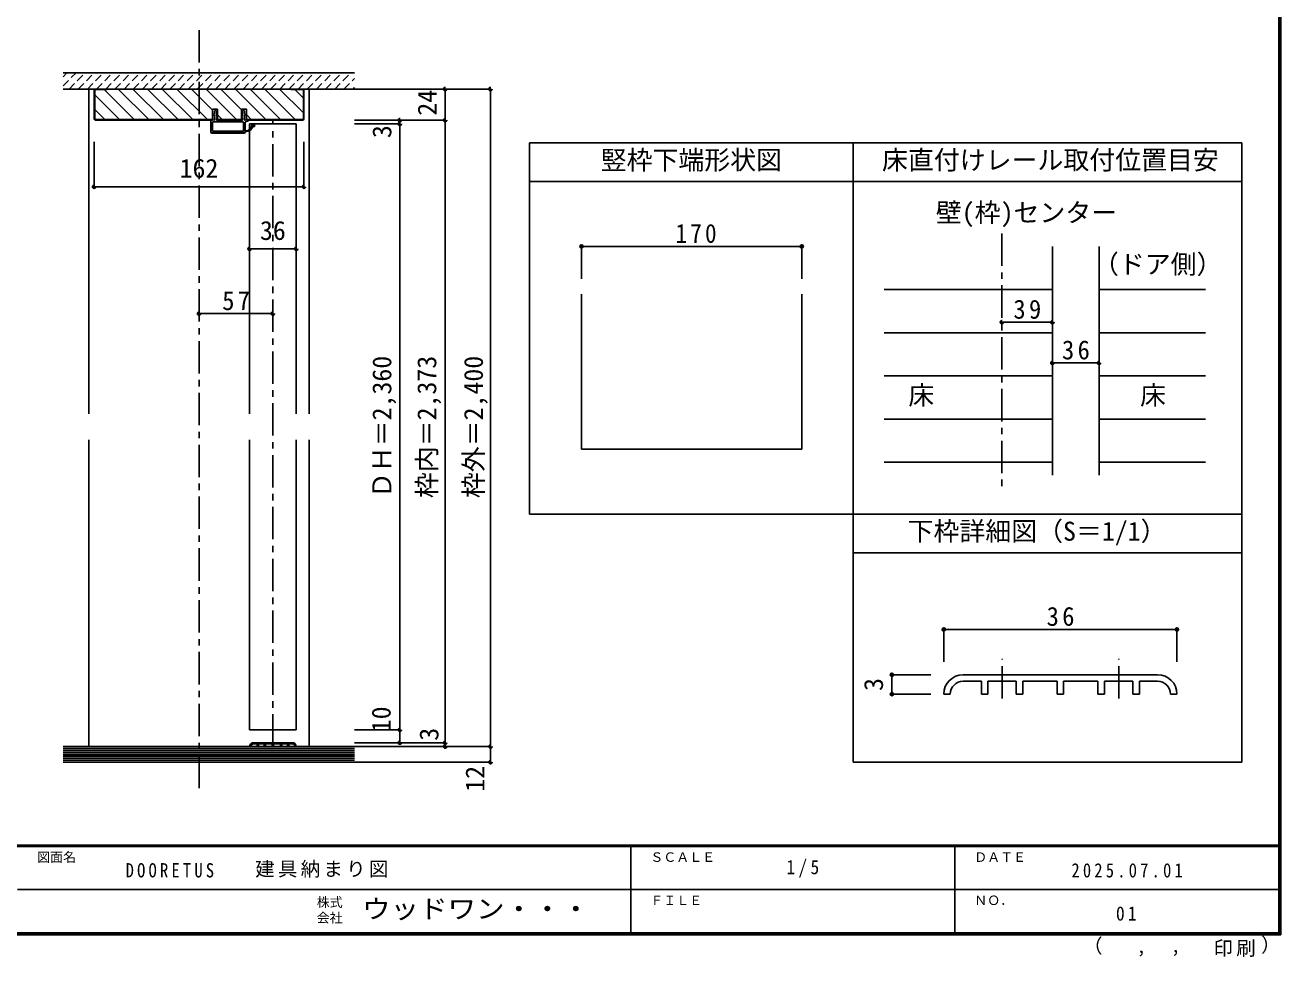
# Model space of a CAD drawing. Units: millimetres at full size, sheet at 1:5, with parts at other scales. Extents: x -973 to 977, y -718 to 696.
# Drawn here: x 7 to 977, y -718 to 1 of the extents above; entities that cross this region are included whole.
import ezdxf
from ezdxf.enums import TextEntityAlignment as Align

# ---------------------------------------------------------------- set-up
doc = ezdxf.new("R2010")
doc.units = ezdxf.units.MM
doc.header["$LTSCALE"] = 5
doc.header["$PDMODE"] = 32
doc.header["$PDSIZE"] = 2.5
doc.linetypes.add('CHAIN1', pattern=[8, 5, -1, 1, -1])
doc.linetypes.add('DASHED1', pattern=[1.8, 1.2, -0.6])
for name, color, linetype in [('0-0_補助線', 7, 'Continuous'), ('0-1_通り芯', 4, 'CHAIN1'), ('0-3_仕上げ', 7, 'Continuous'), ('0-4_枠', 3, 'Continuous'), ('0-6_扉', 6, 'Continuous'), ('0-7_金物', 7, 'Continuous'), ('0-A_文字', 7, 'Continuous'), ('0-B_寸法', 4, 'DASHED1'), ('0-C_ハッチ', 4, 'DASHED1'), ('7-1_通り芯', 4, 'CHAIN1'), ('7-7_金物', 7, 'Continuous'), ('7-B_寸法', 4, 'Continuous'), ('F-0_補助線', 7, 'Continuous'), ('F-1_枠', 6, 'Continuous'), ('F-A_文字', 7, 'Continuous')]:
    doc.layers.add(name, color=color, linetype=linetype)
doc.styles.add('ＭＳ ゴシック', font='')
doc.styles.get('ＭＳ ゴシック').set_extended_font_data('MS Gothic')

# ---------------------------------------------------------------- blocks, each defined once
blk = doc.blocks.new('2')
at = {"layer": '0-0_補助線'}
for p, q in [((-9.846, -9.622), (-9.846, 15.078)), ((-8.846, 16.078), (0.354, 16.078)), ((-8.846, 15.878), (0.637, 15.878)), ((-8.446, 14.378), (-8.446, -8.922)), ((-8.146, 14.678), (-1.546, 14.678)), ((-1.246, 14.378), (-1.246, -8.922)), ((0.154, 11.653), (2.154, 11.653)), ((0.154, 11.653), (0.154, -8.497)), ((2.154, 10.953), (2.154, 11.653)), ((3.154, 11.653), (2.512, 10.83)), ((3.154, 11.653), (6.154, 11.653)), ((4.154, 13.753), (4.154, 13.053)), ((5.154, 13.053), (4.512, 13.876)), ((7.154, 13.053), (5.154, 13.053)), ((6.154, 10.953), (6.154, 11.653)), ((7.558, 12.258), (6.516, 10.835)), ((-1.546, -9.222), (-8.146, -9.222)), ((0.154, -8.497), (2.154, -8.497)), ((2.154, -7.797), (2.154, -8.497)), ((3.154, -8.497), (2.512, -7.674)), ((3.154, -8.497), (6.154, -8.497)), ((6.154, -7.797), (6.154, -8.497)), ((7.558, -9.101), (6.516, -7.679)), ((-1.48, -10.622), (-8.846, -10.622)), ((-1.189, -10.85), (-0.732, -12.694)), ((0.354, -12.922), (-0.441, -12.922)), ((4.154, -9.897), (0.154, -9.897)), ((0.154, -9.897), (0.154, -10.622)), ((0.154, -10.622), (0.645, -12.548)), ((4.154, -10.597), (4.154, -9.897)), ((5.154, -9.897), (4.512, -10.72)), ((7.154, -9.897), (5.154, -9.897))]:
    blk.add_line(p, q, dxfattribs=at)
for points in [[(-9.646, 15.078), (-9.646, -9.622), (-9.846, -9.622)], [(4.154, 13.053), (0.154, 13.053), (0.649, 15.723)]]:
    blk.add_lwpolyline(points, dxfattribs=at)
for centre, radius, start, end in [((-8.846, 15.078), 1, 90, 180), ((-8.846, 15.078), 0.8, 90, 180), ((-8.146, 14.378), 0.3, 90, 180), ((-1.546, 14.378), 0.3, 0, 90), ((0.354, 15.778), 0.3, 349.49875, 90), ((2.354, 10.953), 0.2, 180, 322.03043), ((4.354, 13.753), 0.2, 37.96957, 180), ((6.354, 10.953), 0.2, 180, 323.78053), ((7.154, 12.553), 0.5, 323.78053, 90), ((-8.846, -9.622), 1, 180, 270), ((-8.146, -8.922), 0.3, 180, 270), ((-1.546, -8.922), 0.3, 270, 0), ((2.354, -7.797), 0.2, 37.96957, 180), ((6.354, -7.797), 0.2, 36.21947, 180), ((7.154, -9.397), 0.5, 270, 36.21947), ((-2.846, -10.72), 6, 179.06153, 259.29815), ((-2.846, -10.72), 5.3, 178.93757, 259.29815), ((-3.896, -16.272), 0.35, 259.29815, 79.29815), ((-1.48, -10.922), 0.3, 13.9282, 90), ((-0.441, -12.622), 0.3, 193.9282, 270), ((0.354, -12.622), 0.3, 270, 14.29438), ((4.354, -10.597), 0.2, 180, 322.03043)]:
    blk.add_arc(centre, radius, start, end, dxfattribs=at)
blk.add_point((-3.896, -16.622), dxfattribs=at)

msp = doc.modelspace()

# ---------------------------------------------------------------- linework, layer by layer
at = {"layer": '0-1_通り芯'}
for p, q in [((141.653, -587.5), (141.653, -2.5)), ((198.653, -555.5), (198.653, -72)), ((761.309, -159.5), (761.309, -356.007)), ((36.653, -567.5), (264.01, -567.5))]:
    msp.add_line(p, q, dxfattribs=at)
at = {"layer": '0-3_仕上げ', "color": 4}
for p, q in [((800.309, -202.801), (670.333, -202.801)), ((836.309, -202.801), (918.345, -202.801)), ((670.333, -236.103), (800.309, -236.103)), ((836.309, -236.103), (918.345, -236.103)), ((800.309, -269.404), (670.333, -269.404)), ((836.309, -269.404), (918.345, -269.404)), ((800.309, -302.706), (670.333, -302.706)), ((836.309, -302.706), (918.345, -302.706)), ((800.309, -336.007), (670.333, -336.007)), ((836.309, -336.007), (918.345, -336.007))]:
    msp.add_line(p, q, dxfattribs=at)
at = {"layer": '0-3_仕上げ', "color": 2}
for p, q in [((36.653, -555.5), (261.653, -555.5)), ((36.653, -567.5), (261.653, -567.5))]:
    msp.add_line(p, q, dxfattribs=at)
at = {"layer": '0-3_仕上げ'}
for p, q in [((36.653, -557), (261.653, -557)), ((36.653, -558.5), (261.653, -558.5)), ((36.653, -560), (261.653, -560)), ((36.653, -561.5), (261.653, -561.5)), ((36.653, -563), (261.653, -563)), ((36.653, -564.5), (261.653, -564.5)), ((36.653, -566), (261.653, -566))]:
    msp.add_line(p, q, dxfattribs=at)
at = {"layer": '0-4_枠', "color": 4}
for p, q in [((60.653, -48), (56.653, -48)), ((60.653, -48), (56.653, -48)), ((56.653, -298.75), (56.653, -48)), ((222.653, -48), (226.653, -48)), ((226.653, -298.75), (226.653, -48)), ((436.855, -169.5), (606.855, -169.5)), ((436.855, -169.5), (436.855, -194.5)), ((606.855, -169.5), (606.855, -194.5)), ((56.653, -555.5), (56.653, -318.75)), ((226.653, -555.5), (226.653, -318.75))]:
    msp.add_line(p, q, dxfattribs=at)
at = {"layer": '0-4_枠'}
for p, q in [((60.653, -48), (222.653, -48)), ((70.653, -48), (70.653, -48.5)), ((212.653, -48.5), (212.653, -48)), ((61.153, -71.086), (61.153, -48.5)), ((70.653, -48.5), (61.153, -48.5)), ((212.653, -48.5), (222.153, -48.5)), ((222.153, -71.086), (222.153, -48.5)), ((152.153, -63.5), (155.853, -63.5)), ((152.153, -72), (152.153, -63.5)), ((155.853, -72), (155.853, -63.5)), ((174.453, -72), (174.453, -63.5)), ((61.567, -71.5), (61.153, -71.086)), ((61.36, -72), (152.153, -72)), ((61.567, -71.5), (152.153, -71.5)), ((155.853, -71.5), (174.453, -71.5)), ((155.853, -72), (174.453, -72)), ((221.739, -71.5), (178.153, -71.5)), ((221.946, -72), (178.153, -72)), ((221.739, -71.5), (222.153, -71.086)), ((396.639, -89.5), (396.639, -376.007)), ((646.639, -89.5), (396.639, -89.5)), ((646.639, -89.5), (646.639, -376.007)), ((646.639, -119.5), (396.639, -119.5)), ((800.309, -169.5), (800.309, -346.007)), ((836.309, -169.5), (836.309, -346.007)), ((436.855, -206.432), (436.855, -326.007)), ((606.855, -206.432), (606.855, -326.007)), ((436.855, -326.007), (606.855, -326.007)), ((646.639, -376.007), (396.639, -376.007))]:
    msp.add_line(p, q, dxfattribs=at)
for points in [[(61.36, -72), (60.653, -71.293), (60.653, -48)], [(221.946, -72), (222.653, -71.293), (222.653, -48)], [(174.453, -63.5), (178.153, -63.5), (178.153, -72)]]:
    msp.add_lwpolyline(points, dxfattribs=at)
at = {"layer": '0-4_枠', "color": 7}
for p in [(436.855, -169.5), (606.855, -169.5)]:
    msp.add_point(p, dxfattribs=at)
at = {"layer": '0-6_扉'}
for p, q in [((180.653, -75), (216.653, -75)), ((180.653, -75), (180.653, -298.75)), ((216.653, -75), (216.653, -298.75)), ((180.653, -318.75), (180.653, -542.5)), ((216.653, -318.75), (216.653, -542.5)), ((180.653, -542.5), (216.653, -542.5))]:
    msp.add_line(p, q, dxfattribs=at)
at = {"layer": '0-7_金物'}
for p, q in [((180.653, -555.5), (181.653, -555.5)), ((213.653, -552.5), (183.653, -552.5)), ((186.453, -553.5), (183.653, -553.5)), ((186.453, -555.5), (186.453, -553.5)), ((186.453, -555.5), (187.453, -555.5)), ((187.453, -555.5), (187.453, -553.5)), ((191.853, -553.5), (187.453, -553.5)), ((191.853, -555.5), (191.853, -553.5)), ((191.853, -555.5), (192.853, -555.5)), ((192.853, -555.5), (192.853, -553.5)), ((198.153, -553.5), (192.853, -553.5)), ((198.153, -555.5), (198.153, -553.5)), ((198.153, -555.5), (199.153, -555.5)), ((199.153, -555.5), (199.153, -553.5)), ((204.453, -553.5), (199.153, -553.5)), ((204.453, -555.5), (204.453, -553.5)), ((204.453, -555.5), (205.453, -555.5)), ((205.453, -555.5), (205.453, -553.5)), ((209.853, -553.5), (205.453, -553.5)), ((209.853, -555.5), (209.853, -553.5)), ((209.853, -555.5), (210.853, -555.5)), ((210.853, -555.5), (210.853, -553.5)), ((213.653, -553.5), (210.853, -553.5)), ((215.653, -555.5), (216.653, -555.5))]:
    msp.add_line(p, q, dxfattribs=at)
for centre, radius, start, end in [((183.653, -555.5), 3, 90, 180), ((183.653, -555.5), 2, 90, 180), ((213.653, -555.5), 3, 0, 90), ((213.653, -555.5), 2, 0, 90)]:
    msp.add_arc(centre, radius, start, end, dxfattribs=at)
at = {"layer": '0-A_文字', "color": 3}
for p, q in [((646.639, -89.5), (646.639, -567.5)), ((946.639, -89.5), (646.639, -89.5)), ((946.639, -567.5), (946.639, -89.5)), ((946.639, -119.5), (646.639, -119.5)), ((946.639, -376.007), (646.639, -376.007)), ((946.639, -406.007), (646.639, -406.007)), ((946.639, -567.5), (646.639, -567.5))]:
    msp.add_line(p, q, dxfattribs=at)
at = {"layer": '0-B_寸法'}
for p, q in [((36.653, -38.537), (39.69, -35.5)), ((36.653, -45.608), (46.761, -35.5)), ((41.332, -48), (53.832, -35.5)), ((48.404, -48), (60.904, -35.5)), ((55.475, -48), (67.975, -35.5)), ((62.546, -48), (75.046, -35.5)), ((69.617, -48), (82.117, -35.5)), ((76.688, -48), (89.188, -35.5)), ((83.759, -48), (96.259, -35.5)), ((90.83, -48), (103.33, -35.5)), ((97.901, -48), (110.401, -35.5)), ((104.972, -48), (117.472, -35.5)), ((112.043, -48), (124.543, -35.5)), ((119.114, -48), (131.614, -35.5)), ((126.185, -48), (138.685, -35.5)), ((133.256, -48), (145.756, -35.5)), ((140.327, -48), (152.827, -35.5)), ((147.399, -48), (159.899, -35.5)), ((154.47, -48), (166.97, -35.5)), ((161.541, -48), (174.041, -35.5)), ((168.612, -48), (181.112, -35.5)), ((175.683, -48), (188.183, -35.5)), ((182.754, -48), (195.254, -35.5)), ((189.825, -48), (202.325, -35.5)), ((196.896, -48), (209.396, -35.5)), ((203.967, -48), (216.467, -35.5)), ((211.038, -48), (223.538, -35.5)), ((218.109, -48), (230.609, -35.5)), ((225.18, -48), (237.68, -35.5)), ((232.251, -48), (244.751, -35.5)), ((239.322, -48), (251.822, -35.5)), ((246.393, -48), (258.893, -35.5)), ((253.465, -48), (261.653, -39.812)), ((260.536, -48), (261.653, -46.883))]:
    msp.add_line(p, q, dxfattribs=at)
at = {"layer": '0-B_寸法', "color": 2, "linetype": 'Continuous'}
for p, q in [((261.653, -35.5), (36.653, -35.5)), ((261.653, -48), (36.653, -48))]:
    msp.add_line(p, q, dxfattribs=at)
at = {"layer": '0-B_寸法', "linetype": 'Continuous'}
for p, q in [((56.653, -48), (60.653, -48)), ((366.653, -48), (261.653, -48)), ((331.653, -48), (331.653, -555.5)), ((366.653, -48), (366.653, -567.5)), ((331.653, -72), (261.653, -72)), ((296.653, -75), (261.653, -75)), ((296.653, -72), (296.653, -552.5)), ((60.653, -123.422), (60.653, -88.9)), ((222.653, -123.422), (222.653, -88.9)), ((60.653, -123.422), (222.653, -123.422)), ((216.653, -171.382), (180.653, -171.382)), ((141.653, -221.382), (198.653, -221.382)), ((761.309, -228.008), (800.309, -228.008)), ((800.309, -259.393), (836.309, -259.393)), ((296.653, -542.5), (261.653, -542.5)), ((331.653, -552.5), (261.653, -552.5)), ((366.653, -555.5), (261.653, -555.5)), ((366.653, -567.5), (261.653, -567.5))]:
    msp.add_line(p, q, dxfattribs=at)
at = {"layer": '0-B_寸法', "color": 7}
for p in [(331.653, -48), (366.653, -48), (296.653, -72), (296.653, -75), (331.653, -72), (60.653, -123.422), (222.653, -123.422), (180.653, -171.382), (216.653, -171.382), (141.653, -221.382), (198.653, -221.382), (761.309, -228.008), (800.309, -228.008), (800.309, -259.393), (836.309, -259.393), (296.653, -542.5), (296.653, -552.5), (331.653, -552.5), (331.653, -555.5), (366.653, -555.5), (366.653, -567.5)]:
    msp.add_point(p, dxfattribs=at)
at = {"layer": '0-C_ハッチ', "linetype": 'Continuous'}
for p, q in [((79.3, -48), (102.8, -71.5)), ((90.614, -48), (114.114, -71.5)), ((101.927, -48), (125.428, -71.5)), ((113.241, -48), (136.741, -71.5)), ((124.555, -48), (148.055, -71.5)), ((135.869, -48), (152.153, -64.284)), ((147.182, -48), (170.683, -71.5)), ((158.496, -48), (174.453, -63.957)), ((169.81, -48), (193.31, -71.5)), ((181.124, -48), (204.624, -71.5)), ((192.437, -48), (215.937, -71.5)), ((203.751, -48), (222.153, -66.402)), ((61.153, -52.48), (80.173, -71.5)), ((68.486, -48.5), (91.487, -71.5)), ((215.565, -48.5), (222.153, -55.088)), ((61.153, -63.794), (68.859, -71.5)), ((178.153, -67.657), (181.996, -71.5)), ((155.853, -67.984), (159.369, -71.5))]:
    msp.add_line(p, q, dxfattribs=at)
at = {"layer": '7-1_通り芯'}
for p, q in [((761.46, -518.365), (761.46, -487.834)), ((851.46, -518.365), (851.46, -487.834))]:
    msp.add_line(p, q, dxfattribs=at)
at = {"layer": '7-7_金物'}
for p, q in [((881.46, -500.065), (731.46, -500.065)), ((745.46, -505.065), (731.46, -505.065)), ((745.46, -515.065), (745.46, -505.065)), ((772.46, -505.065), (750.46, -505.065)), ((750.46, -515.065), (750.46, -505.065)), ((772.46, -515.065), (772.46, -505.065)), ((803.96, -505.065), (777.46, -505.065)), ((777.46, -515.065), (777.46, -505.065)), ((803.96, -515.065), (803.96, -505.065)), ((835.46, -505.065), (808.96, -505.065)), ((808.96, -515.065), (808.96, -505.065)), ((835.46, -515.065), (835.46, -505.065)), ((862.46, -505.065), (840.46, -505.065)), ((840.46, -515.065), (840.46, -505.065)), ((862.46, -515.065), (862.46, -505.065)), ((881.46, -505.065), (867.46, -505.065)), ((867.46, -515.065), (867.46, -505.065)), ((716.46, -515.065), (721.46, -515.065)), ((745.46, -515.065), (750.46, -515.065)), ((772.46, -515.065), (777.46, -515.065)), ((803.96, -515.065), (808.96, -515.065)), ((835.46, -515.065), (840.46, -515.065)), ((862.46, -515.065), (867.46, -515.065)), ((891.46, -515.065), (896.46, -515.065))]:
    msp.add_line(p, q, dxfattribs=at)
for centre, radius, start, end in [((731.46, -515.065), 15, 90, 180), ((881.46, -515.065), 15, 0, 90), ((731.46, -515.065), 10, 90, 180), ((881.46, -515.065), 10, 0, 90)]:
    msp.add_arc(centre, radius, start, end, dxfattribs=at)
at = {"layer": '7-B_寸法'}
for p, q in [((716.46, -465.065), (716.46, -490.065)), ((716.46, -465.065), (896.46, -465.065)), ((896.46, -465.065), (896.46, -490.065)), ((676.46, -500.065), (706.46, -500.065)), ((676.46, -515.065), (676.46, -500.065)), ((676.46, -515.065), (706.46, -515.065))]:
    msp.add_line(p, q, dxfattribs=at)
at = {"layer": '7-B_寸法', "color": 7}
for p in [(716.46, -465.065), (896.46, -465.065), (676.46, -500.065), (676.46, -515.065)]:
    msp.add_point(p, dxfattribs=at)
at = {"layer": 'F-1_枠'}
for p, q in [((974.986, 695.833), (974.986, -700.833)), ((975.82, 695.833), (975.82, -700.833)), ((976.653, 695.833), (976.653, -700.833)), ((976.653, -631.667), (-973.347, -631.667)), ((976.653, -632.5), (-973.347, -632.5)), ((474.986, -632.5), (474.986, -699.167)), ((724.986, -632.5), (724.986, -699.167)), ((1.653, -665.833), (974.986, -665.834)), ((976.653, -699.167), (-973.347, -699.167)), ((976.653, -700), (-973.347, -700)), ((976.653, -700.833), (-973.347, -700.833))]:
    msp.add_line(p, q, dxfattribs=at)

# ---------------------------------------------------------------- block references
at = {"layer": '0-0_補助線', "rotation": 90}
msp.add_blockref('2', (166.731, -72.154), dxfattribs=at)

# ---------------------------------------------------------------- texts
at = {"layer": '0-4_枠', "color": 7, "style": 'ＭＳ ゴシック'}
msp.add_text('竪枠下端形状図', height=14.66, dxfattribs=at).set_placement((451.639, -114.5), align=Align.BOTTOM_LEFT)
at = {"layer": '0-4_枠', "color": 7, "insert": (509.355, -167), "char_height": 14.66, "attachment_point": 7, "style": 'ＭＳ ゴシック'}
msp.add_mtext('\\T1.27;\\W0.9;170', dxfattribs=at)
at = {"layer": '0-A_文字', "style": 'ＭＳ ゴシック'}
for s, p in [('床直付けレール取付位置目安', (668.785, -114.5)), ('壁(枠)センター', (710.333, -155.091)), ('（ドア側）', (831.6, -194.895)), ('床', (689.083, -296.055)), ('床', (867.986, -296.055)), ('下枠詳細図（S＝1/1）', (688.543, -401.007))]:
    msp.add_text(s, height=14.66, dxfattribs=at).set_placement(p, align=Align.BOTTOM_LEFT)
at = {"layer": '0-B_寸法', "color": 7, "style": 'ＭＳ ゴシック'}
for s, p in [('24', (329.437, -68.571)), ('3', (294.49, -85.885)), ('ＤＨ＝2,360', (294.473, -363.75)), ('枠内＝2,373', (329.153, -363.75)), ('枠外＝2,400', (365.167, -363.75)), ('10', (293.944, -544.465)), ('3', (330.833, -550.983)), ('12', (366.344, -590.374))]:
    msp.add_text(s, height=14.66, rotation=90, dxfattribs=at).set_placement(p, align=Align.BOTTOM_LEFT)
for s, p in [('162', (126.653, -120.922)), ('36', (188.653, -168.882))]:
    msp.add_text(s, height=14.66, dxfattribs=at).set_placement(p, align=Align.BOTTOM_LEFT)
at = {"layer": '0-B_寸法', "color": 7, "char_height": 14.66, "attachment_point": 7, "style": 'ＭＳ ゴシック'}
for s, insert in [('\\T1.27;\\W0.95;57', (159.528, -218.882)), ('\\T1.27;\\W0.95;39', (770.184, -225.508)), ('\\T1.27;\\W0.95;36', (807.684, -256.893))]:
    msp.add_mtext(s, dxfattribs=dict(at, insert=insert))
at = {"layer": '7-B_寸法', "color": 7, "style": 'ＭＳ ゴシック'}
msp.add_text('3', height=14.66, rotation=90, dxfattribs=at).set_placement((673.96, -512.565), align=Align.BOTTOM_LEFT)
at = {"layer": '7-B_寸法', "color": 7, "insert": (795.835, -462.565), "char_height": 14.66, "attachment_point": 7, "style": 'ＭＳ ゴシック'}
msp.add_mtext('\\T1.27;\\W0.95;36', dxfattribs=at)
at = {"layer": 'F-0_補助線', "char_height": 11, "attachment_point": 7, "style": 'ＭＳ ゴシック'}
for s, insert in [('\\T1.39;\\W0.85;DOORETUS', (84.986, -656.667)), ('\\T1.17;建具納まり図', (184.986, -656.667))]:
    msp.add_mtext(s, dxfattribs=dict(at, insert=insert))
at = {"layer": 'F-A_文字', "style": 'ＭＳ ゴシック'}
for s, height, p in [('図面名', 7.331, (16.653, -646.667)), ('ＳＣＡＬＥ', 7.331, (489.986, -646.667)), ('ＤＡＴＥ', 7.331, (739.986, -646.667)), ('株式', 7.331, (232.486, -681.5)), ('ＦＩＬＥ', 7.331, (489.986, -680)), ('ＮＯ．', 7.331, (739.986, -680.001)), ('会社', 7.331, (232.486, -693.5)), ('（', 11, (823.992, -718.052)), ('）', 11, (961.387, -717.355)), (',', 11, (865.199, -718.052)), (',', 11, (891.686, -717.588))]:
    msp.add_text(s, height=height, dxfattribs=at).set_placement(p, align=Align.BOTTOM_LEFT)
at = {"layer": 'F-A_文字', "style": 'ＭＳ ゴシック', "width": 1.1}
msp.add_text('ウッドワン・・・', height=14.66, dxfattribs=at).set_placement((267.486, -692.5), align=Align.BOTTOM_LEFT)
at = {"layer": 'F-A_文字', "char_height": 11, "attachment_point": 7, "style": 'ＭＳ ゴシック'}
for s, insert in [('\\T1.38;\\W0.9;1/5', (594.986, -656.667)), ('\\T1.39;\\W0.85;2025.07.01', (814.986, -656.667)), ('\\T1.36;\\W0.9;01', (849.361, -690.001)), ('\\T1.17;印刷', (924.678, -717.82))]:
    msp.add_mtext(s, dxfattribs=dict(at, insert=insert))

doc.saveas('drawing.dxf')
